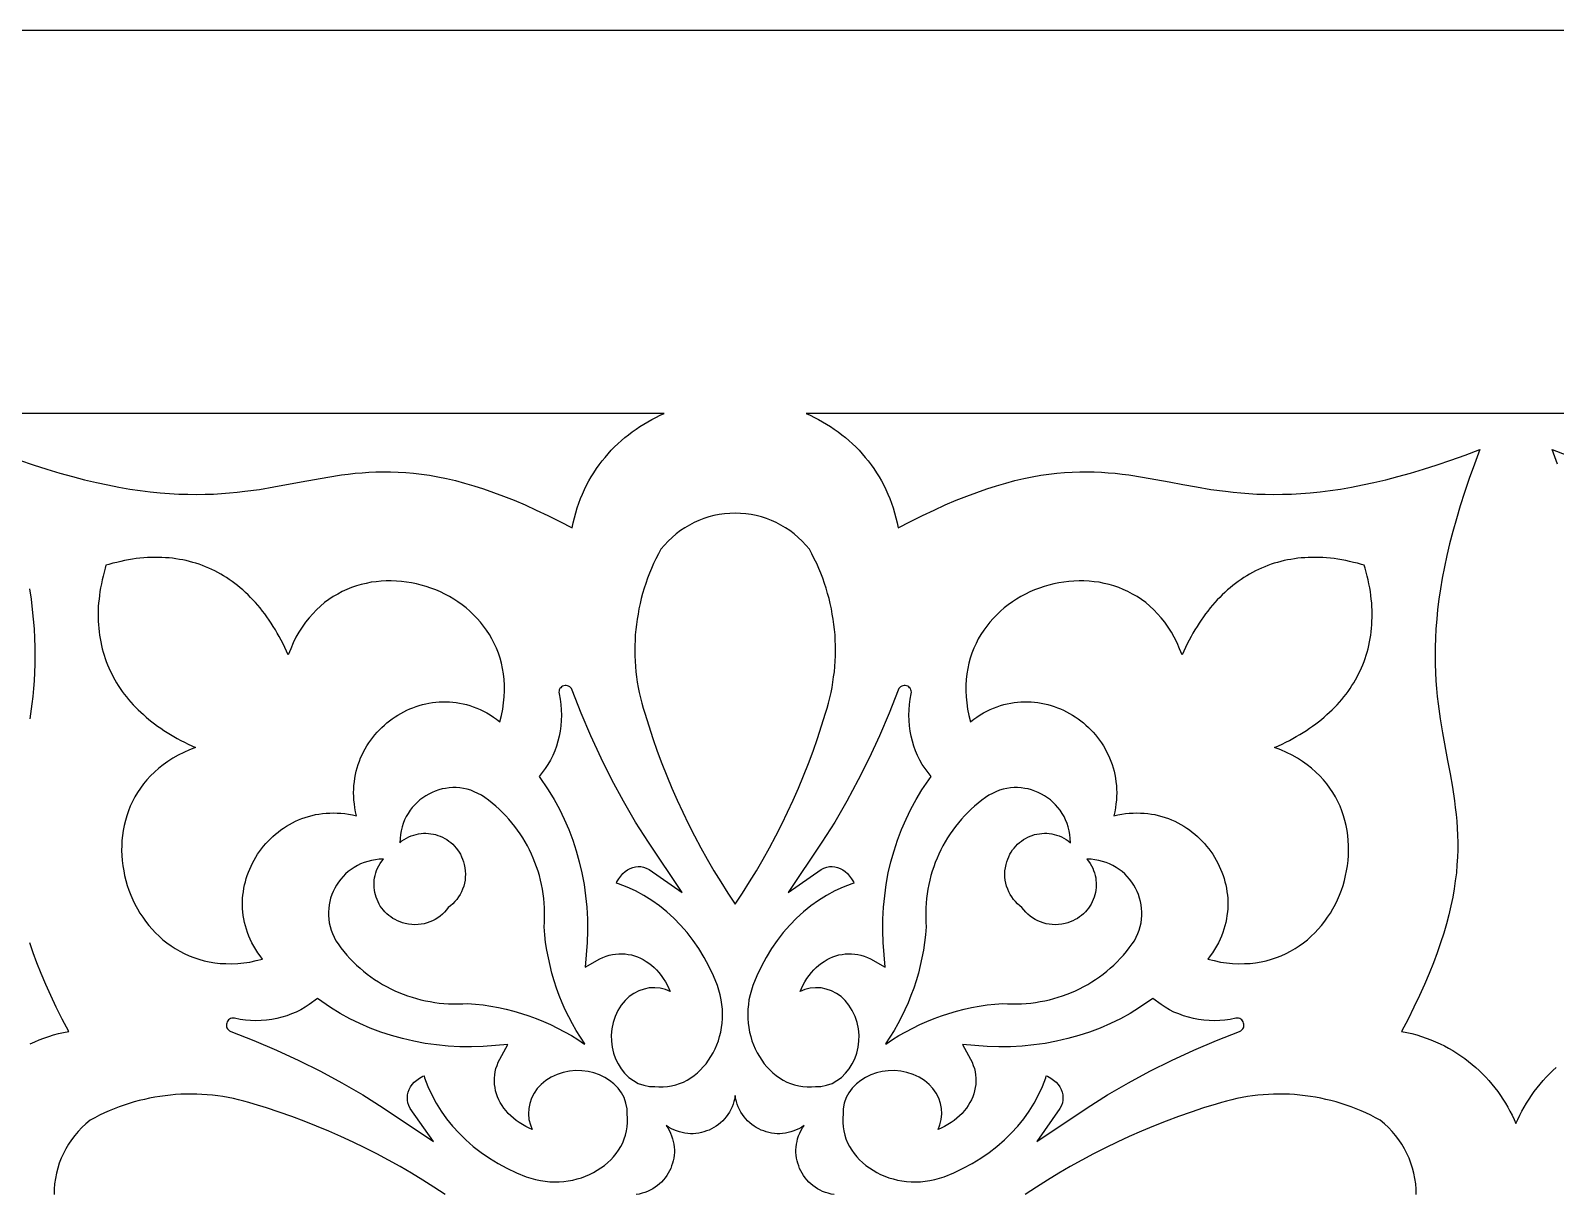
# Model space of a CAD drawing. Extents: x -352 to 352, y -78 to 78.
# Drawn here: x -297.4 to -195.9, y 0 to 77.5 of the extents above; entities that cross this region are included whole.
import ezdxf

# ---------------------------------------------------------------- set-up
doc = ezdxf.new("R2010")
doc.units = 0
doc.layers.get('0').update_dxf_attribs({"linetype": 'CONTINUOUS'})

msp = doc.modelspace()

# ---------------------------------------------------------------- linework, layer by layer
for points in [[(-352.5, -77.5), (352.5, -77.5), (352.5, 77.5), (-352.5, 77.5)], [(-250.5, 45.36), (-250.86, 45.35), (-251.21, 45.32), (-251.56, 45.27), (-251.91, 45.2), (-252.25, 45.11), (-252.59, 45.01), (-252.92, 44.88), (-253.24, 44.74), (-253.55, 44.57), (-253.85, 44.39), (-254.15, 44.2), (-254.43, 43.98), (-254.7, 43.75), (-254.96, 43.5), (-255.21, 43.24), (-255.44, 42.96), (-255.61, 42.65), (-255.78, 42.33), (-255.93, 42.01), (-256.07, 41.68), (-256.21, 41.36), (-256.33, 41.03), (-256.45, 40.69), (-256.56, 40.36), (-256.66, 40.02), (-256.75, 39.68), (-256.83, 39.34), (-256.91, 39), (-256.97, 38.65), (-257.03, 38.31), (-257.08, 37.96), (-257.12, 37.61), (-257.15, 37.26), (-257.17, 36.91), (-257.18, 36.56), (-257.18, 36.21), (-257.18, 35.86), (-257.16, 35.51), (-257.14, 35.16), (-257.11, 34.81), (-257.07, 34.46), (-257.02, 34.11), (-256.96, 33.76), (-256.89, 33.42), (-256.81, 33.07), (-256.72, 32.72), (-256.63, 32.38), (-256.52, 32.04), (-256.26, 31.2), (-255.98, 30.36), (-255.69, 29.52), (-255.38, 28.7), (-255.06, 27.88), (-254.72, 27.06), (-254.36, 26.25), (-253.99, 25.45), (-253.61, 24.66), (-253.21, 23.87), (-252.79, 23.09), (-252.36, 22.32), (-251.92, 21.56), (-251.46, 20.81), (-250.99, 20.06), (-250.5, 19.32), (-250.01, 20.06), (-249.54, 20.81), (-249.08, 21.56), (-248.64, 22.32), (-248.21, 23.09), (-247.79, 23.87), (-247.4, 24.66), (-247.01, 25.45), (-246.64, 26.25), (-246.29, 27.06), (-245.95, 27.88), (-245.62, 28.7), (-245.31, 29.52), (-245.02, 30.36), (-244.74, 31.2), (-244.48, 32.04), (-244.37, 32.38), (-244.28, 32.72), (-244.19, 33.07), (-244.11, 33.42), (-244.05, 33.76), (-243.99, 34.11), (-243.94, 34.46), (-243.89, 34.81), (-243.86, 35.16), (-243.84, 35.51), (-243.82, 35.86), (-243.82, 36.21), (-243.82, 36.56), (-243.83, 36.91), (-243.85, 37.26), (-243.88, 37.61), (-243.92, 37.96), (-243.97, 38.31), (-244.03, 38.65), (-244.09, 39), (-244.17, 39.34), (-244.25, 39.68), (-244.34, 40.02), (-244.44, 40.36), (-244.55, 40.69), (-244.67, 41.03), (-244.79, 41.36), (-244.93, 41.68), (-245.07, 42.01), (-245.23, 42.33), (-245.39, 42.65), (-245.56, 42.96), (-245.79, 43.24), (-246.04, 43.5), (-246.3, 43.75), (-246.57, 43.98), (-246.85, 44.2), (-247.15, 44.39), (-247.45, 44.57), (-247.76, 44.74), (-248.09, 44.88), (-248.42, 45.01), (-248.75, 45.11), (-249.09, 45.2), (-249.44, 45.27), (-249.79, 45.32), (-250.14, 45.35)], [(-289.4, 42.42), (-289.64, 42.41), (-289.89, 42.39), (-290.14, 42.37), (-290.39, 42.34), (-290.64, 42.3), (-290.9, 42.26), (-291.16, 42.21), (-291.42, 42.15), (-291.68, 42.09), (-291.94, 42.03), (-292.21, 41.95), (-292.4, 41.9), (-292.45, 41.71), (-292.53, 41.44), (-292.59, 41.18), (-292.65, 40.92), (-292.71, 40.66), (-292.76, 40.4), (-292.8, 40.14), (-292.84, 39.89), (-292.86, 39.64), (-292.89, 39.39), (-292.91, 39.14), (-292.92, 38.9), (-292.92, 38.65), (-292.92, 38.41), (-292.92, 38.17), (-292.9, 37.94), (-292.88, 37.7), (-292.86, 37.47), (-292.83, 37.24), (-292.79, 37.01), (-292.75, 36.79), (-292.71, 36.56), (-292.65, 36.34), (-292.59, 36.12), (-292.53, 35.91), (-292.46, 35.69), (-292.38, 35.48), (-292.3, 35.27), (-292.21, 35.07), (-292.12, 34.86), (-292.02, 34.66), (-291.92, 34.46), (-291.81, 34.26), (-291.7, 34.07), (-291.58, 33.88), (-291.45, 33.69), (-291.32, 33.5), (-291.18, 33.32), (-291.04, 33.14), (-290.9, 32.96), (-290.75, 32.78), (-290.59, 32.61), (-290.43, 32.44), (-290.26, 32.27), (-290.09, 32.11), (-289.91, 31.95), (-289.73, 31.79), (-289.54, 31.63), (-289.35, 31.48), (-289.16, 31.33), (-288.96, 31.18), (-288.75, 31.04), (-288.54, 30.9), (-288.32, 30.76), (-288.1, 30.62), (-287.88, 30.49), (-287.65, 30.36), (-287.41, 30.23), (-287.17, 30.11), (-286.93, 29.99), (-286.68, 29.87), (-286.43, 29.76), (-286.83, 29.6), (-287.22, 29.43), (-287.6, 29.25), (-287.95, 29.05), (-288.28, 28.84), (-288.6, 28.61), (-288.89, 28.38), (-289.17, 28.13), (-289.43, 27.88), (-289.68, 27.61), (-289.91, 27.34), (-290.11, 27.06), (-290.31, 26.77), (-290.48, 26.47), (-290.64, 26.17), (-290.78, 25.86), (-290.91, 25.54), (-291.02, 25.22), (-291.11, 24.9), (-291.19, 24.57), (-291.26, 24.24), (-291.3, 23.91), (-291.34, 23.57), (-291.35, 23.24), (-291.36, 22.9), (-291.34, 22.56), (-291.32, 22.23), (-291.28, 21.89), (-291.22, 21.56), (-291.16, 21.23), (-291.07, 20.9), (-290.98, 20.58), (-290.87, 20.26), (-290.75, 19.94), (-290.62, 19.63), (-290.47, 19.33), (-290.31, 19.03), (-290.14, 18.74), (-289.95, 18.46), (-289.76, 18.19), (-289.55, 17.92), (-289.33, 17.66), (-289.1, 17.42), (-288.86, 17.19), (-288.61, 16.96), (-288.34, 16.75), (-288.07, 16.55), (-287.79, 16.37), (-287.49, 16.2), (-287.19, 16.04), (-286.87, 15.9), (-286.55, 15.77), (-286.22, 15.66), (-285.87, 15.56), (-285.52, 15.49), (-285.16, 15.43), (-284.79, 15.39), (-284.41, 15.37), (-284.03, 15.36), (-283.63, 15.38), (-283.23, 15.42), (-282.82, 15.48), (-282.4, 15.57), (-281.98, 15.67), (-282.14, 15.89), (-282.29, 16.1), (-282.43, 16.32), (-282.56, 16.54), (-282.68, 16.76), (-282.79, 16.99), (-282.89, 17.21), (-282.97, 17.44), (-283.05, 17.66), (-283.12, 17.89), (-283.17, 18.12), (-283.22, 18.35), (-283.26, 18.58), (-283.28, 18.81), (-283.3, 19.03), (-283.31, 19.26), (-283.31, 19.49), (-283.3, 19.72), (-283.28, 19.94), (-283.25, 20.16), (-283.22, 20.39), (-283.17, 20.61), (-283.12, 20.82), (-283.06, 21.04), (-282.99, 21.25), (-282.91, 21.46), (-282.83, 21.67), (-282.74, 21.87), (-282.64, 22.07), (-282.53, 22.27), (-282.42, 22.46), (-282.3, 22.65), (-282.17, 22.84), (-282.04, 23.02), (-281.9, 23.19), (-281.75, 23.36), (-281.6, 23.53), (-281.44, 23.69), (-281.28, 23.84), (-281.11, 23.99), (-280.93, 24.13), (-280.75, 24.27), (-280.57, 24.4), (-280.38, 24.52), (-280.18, 24.64), (-279.98, 24.74), (-279.78, 24.85), (-279.57, 24.94), (-279.35, 25.03), (-279.13, 25.1), (-278.91, 25.17), (-278.68, 25.23), (-278.45, 25.29), (-278.22, 25.33), (-277.98, 25.36), (-277.74, 25.39), (-277.5, 25.4), (-277.25, 25.41), (-277.01, 25.4), (-276.75, 25.39), (-276.5, 25.36), (-276.24, 25.33), (-275.98, 25.28), (-275.72, 25.22), (-275.78, 25.48), (-275.83, 25.74), (-275.86, 26), (-275.89, 26.25), (-275.9, 26.51), (-275.91, 26.75), (-275.9, 27), (-275.89, 27.24), (-275.86, 27.48), (-275.83, 27.72), (-275.79, 27.96), (-275.73, 28.18), (-275.67, 28.41), (-275.6, 28.63), (-275.52, 28.85), (-275.44, 29.07), (-275.35, 29.28), (-275.24, 29.48), (-275.14, 29.68), (-275.02, 29.88), (-274.9, 30.07), (-274.77, 30.25), (-274.63, 30.43), (-274.49, 30.61), (-274.34, 30.78), (-274.19, 30.94), (-274.03, 31.1), (-273.86, 31.25), (-273.69, 31.4), (-273.52, 31.54), (-273.34, 31.67), (-273.15, 31.8), (-272.96, 31.92), (-272.77, 32.03), (-272.57, 32.14), (-272.37, 32.24), (-272.17, 32.33), (-271.96, 32.41), (-271.75, 32.49), (-271.54, 32.56), (-271.32, 32.62), (-271.11, 32.67), (-270.89, 32.72), (-270.66, 32.75), (-270.44, 32.78), (-270.22, 32.8), (-269.99, 32.81), (-269.76, 32.81), (-269.53, 32.8), (-269.31, 32.78), (-269.08, 32.76), (-268.85, 32.72), (-268.62, 32.67), (-268.39, 32.62), (-268.16, 32.55), (-267.94, 32.47), (-267.71, 32.39), (-267.49, 32.29), (-267.26, 32.18), (-267.04, 32.06), (-266.82, 31.93), (-266.6, 31.79), (-266.39, 31.64), (-266.17, 31.48), (-266.07, 31.9), (-265.98, 32.32), (-265.92, 32.73), (-265.88, 33.13), (-265.86, 33.53), (-265.87, 33.91), (-265.89, 34.29), (-265.93, 34.66), (-265.99, 35.02), (-266.06, 35.37), (-266.16, 35.72), (-266.27, 36.05), (-266.4, 36.37), (-266.54, 36.69), (-266.7, 36.99), (-266.87, 37.29), (-267.05, 37.57), (-267.25, 37.84), (-267.46, 38.11), (-267.69, 38.36), (-267.92, 38.6), (-268.16, 38.83), (-268.42, 39.05), (-268.69, 39.26), (-268.96, 39.45), (-269.24, 39.64), (-269.53, 39.81), (-269.83, 39.97), (-270.13, 40.12), (-270.44, 40.25), (-270.76, 40.37), (-271.08, 40.48), (-271.4, 40.57), (-271.73, 40.66), (-272.06, 40.72), (-272.39, 40.78), (-272.73, 40.82), (-273.06, 40.84), (-273.4, 40.86), (-273.74, 40.85), (-274.07, 40.84), (-274.41, 40.8), (-274.74, 40.76), (-275.07, 40.69), (-275.4, 40.61), (-275.72, 40.52), (-276.04, 40.41), (-276.36, 40.28), (-276.67, 40.14), (-276.97, 39.98), (-277.27, 39.81), (-277.56, 39.61), (-277.84, 39.41), (-278.11, 39.18), (-278.38, 38.93), (-278.63, 38.67), (-278.88, 38.39), (-279.11, 38.1), (-279.34, 37.78), (-279.55, 37.45), (-279.75, 37.1), (-279.93, 36.73), (-280.1, 36.34), (-280.26, 35.93), (-280.37, 36.18), (-280.49, 36.43), (-280.61, 36.67), (-280.73, 36.91), (-280.86, 37.15), (-280.99, 37.38), (-281.12, 37.6), (-281.26, 37.82), (-281.4, 38.04), (-281.54, 38.25), (-281.68, 38.46), (-281.83, 38.66), (-281.98, 38.85), (-282.13, 39.05), (-282.29, 39.23), (-282.45, 39.41), (-282.61, 39.59), (-282.77, 39.76), (-282.94, 39.93), (-283.11, 40.09), (-283.28, 40.25), (-283.46, 40.4), (-283.64, 40.54), (-283.82, 40.69), (-284, 40.82), (-284.19, 40.95), (-284.38, 41.08), (-284.57, 41.2), (-284.76, 41.31), (-284.96, 41.42), (-285.16, 41.52), (-285.36, 41.62), (-285.56, 41.71), (-285.77, 41.8), (-285.98, 41.88), (-286.19, 41.96), (-286.41, 42.03), (-286.62, 42.09), (-286.84, 42.15), (-287.06, 42.21), (-287.29, 42.25), (-287.51, 42.29), (-287.74, 42.33), (-287.97, 42.36), (-288.2, 42.39), (-288.44, 42.4), (-288.67, 42.42), (-288.91, 42.42), (-289.15, 42.42)], [(-212.09, 42.42), (-212.33, 42.42), (-212.56, 42.4), (-212.8, 42.39), (-213.03, 42.36), (-213.26, 42.33), (-213.49, 42.29), (-213.72, 42.25), (-213.94, 42.21), (-214.16, 42.15), (-214.38, 42.09), (-214.6, 42.03), (-214.81, 41.96), (-215.02, 41.88), (-215.23, 41.8), (-215.44, 41.71), (-215.64, 41.62), (-215.84, 41.52), (-216.04, 41.42), (-216.24, 41.31), (-216.43, 41.2), (-216.62, 41.08), (-216.81, 40.95), (-217, 40.82), (-217.18, 40.69), (-217.36, 40.54), (-217.54, 40.4), (-217.72, 40.25), (-217.89, 40.09), (-218.06, 39.93), (-218.23, 39.76), (-218.39, 39.59), (-218.55, 39.41), (-218.71, 39.23), (-218.87, 39.05), (-219.02, 38.85), (-219.17, 38.66), (-219.32, 38.46), (-219.46, 38.25), (-219.61, 38.04), (-219.74, 37.82), (-219.88, 37.6), (-220.01, 37.38), (-220.14, 37.15), (-220.27, 36.91), (-220.39, 36.67), (-220.51, 36.43), (-220.63, 36.18), (-220.74, 35.93), (-220.9, 36.34), (-221.07, 36.73), (-221.26, 37.1), (-221.45, 37.45), (-221.67, 37.78), (-221.89, 38.1), (-222.12, 38.39), (-222.37, 38.67), (-222.62, 38.93), (-222.89, 39.18), (-223.16, 39.41), (-223.44, 39.61), (-223.73, 39.81), (-224.03, 39.98), (-224.34, 40.14), (-224.65, 40.28), (-224.96, 40.41), (-225.28, 40.52), (-225.6, 40.61), (-225.93, 40.69), (-226.26, 40.76), (-226.6, 40.8), (-226.93, 40.84), (-227.27, 40.85), (-227.6, 40.86), (-227.94, 40.84), (-228.27, 40.82), (-228.61, 40.78), (-228.94, 40.72), (-229.27, 40.66), (-229.6, 40.57), (-229.92, 40.48), (-230.24, 40.37), (-230.56, 40.25), (-230.87, 40.12), (-231.17, 39.97), (-231.47, 39.81), (-231.76, 39.64), (-232.04, 39.45), (-232.32, 39.26), (-232.58, 39.05), (-232.84, 38.83), (-233.08, 38.6), (-233.32, 38.36), (-233.54, 38.11), (-233.75, 37.84), (-233.95, 37.57), (-234.13, 37.29), (-234.31, 36.99), (-234.46, 36.69), (-234.61, 36.37), (-234.73, 36.05), (-234.84, 35.72), (-234.94, 35.37), (-235.01, 35.02), (-235.07, 34.66), (-235.11, 34.29), (-235.13, 33.91), (-235.14, 33.53), (-235.12, 33.13), (-235.08, 32.73), (-235.02, 32.32), (-234.93, 31.9), (-234.83, 31.48), (-234.61, 31.64), (-234.4, 31.79), (-234.18, 31.93), (-233.96, 32.06), (-233.74, 32.18), (-233.52, 32.29), (-233.29, 32.39), (-233.06, 32.47), (-232.84, 32.55), (-232.61, 32.62), (-232.38, 32.67), (-232.15, 32.72), (-231.92, 32.76), (-231.7, 32.78), (-231.47, 32.8), (-231.24, 32.81), (-231.01, 32.81), (-230.79, 32.8), (-230.56, 32.78), (-230.34, 32.75), (-230.12, 32.72), (-229.9, 32.67), (-229.68, 32.62), (-229.46, 32.56), (-229.25, 32.49), (-229.04, 32.41), (-228.83, 32.33), (-228.63, 32.24), (-228.43, 32.14), (-228.23, 32.03), (-228.04, 31.92), (-227.85, 31.8), (-227.66, 31.67), (-227.48, 31.54), (-227.31, 31.4), (-227.14, 31.25), (-226.97, 31.1), (-226.81, 30.94), (-226.66, 30.78), (-226.51, 30.61), (-226.37, 30.43), (-226.23, 30.25), (-226.1, 30.07), (-225.98, 29.88), (-225.87, 29.68), (-225.76, 29.48), (-225.66, 29.28), (-225.56, 29.07), (-225.48, 28.85), (-225.4, 28.63), (-225.33, 28.41), (-225.27, 28.18), (-225.22, 27.96), (-225.17, 27.72), (-225.14, 27.48), (-225.11, 27.24), (-225.1, 27), (-225.09, 26.75), (-225.1, 26.51), (-225.11, 26.25), (-225.14, 26), (-225.17, 25.74), (-225.22, 25.48), (-225.28, 25.22), (-225.02, 25.28), (-224.76, 25.33), (-224.5, 25.36), (-224.25, 25.39), (-224, 25.4), (-223.75, 25.41), (-223.5, 25.4), (-223.26, 25.39), (-223.02, 25.36), (-222.78, 25.33), (-222.55, 25.29), (-222.32, 25.23), (-222.09, 25.17), (-221.87, 25.1), (-221.65, 25.03), (-221.44, 24.94), (-221.23, 24.85), (-221.02, 24.74), (-220.82, 24.64), (-220.62, 24.52), (-220.43, 24.4), (-220.25, 24.27), (-220.07, 24.13), (-219.89, 23.99), (-219.72, 23.84), (-219.56, 23.69), (-219.4, 23.53), (-219.25, 23.36), (-219.1, 23.19), (-218.96, 23.02), (-218.83, 22.84), (-218.7, 22.65), (-218.58, 22.46), (-218.47, 22.27), (-218.36, 22.07), (-218.26, 21.87), (-218.17, 21.67), (-218.09, 21.46), (-218.01, 21.25), (-217.94, 21.04), (-217.88, 20.82), (-217.83, 20.61), (-217.79, 20.39), (-217.75, 20.16), (-217.72, 19.94), (-217.7, 19.72), (-217.69, 19.49), (-217.69, 19.26), (-217.7, 19.03), (-217.72, 18.81), (-217.75, 18.58), (-217.78, 18.35), (-217.83, 18.12), (-217.89, 17.89), (-217.95, 17.66), (-218.03, 17.44), (-218.11, 17.21), (-218.21, 16.99), (-218.32, 16.76), (-218.44, 16.54), (-218.57, 16.32), (-218.71, 16.1), (-218.86, 15.89), (-219.02, 15.67), (-218.6, 15.57), (-218.18, 15.48), (-217.77, 15.42), (-217.37, 15.38), (-216.97, 15.36), (-216.59, 15.37), (-216.21, 15.39), (-215.84, 15.43), (-215.48, 15.49), (-215.13, 15.56), (-214.79, 15.66), (-214.45, 15.77), (-214.13, 15.9), (-213.81, 16.04), (-213.51, 16.2), (-213.21, 16.37), (-212.93, 16.55), (-212.66, 16.75), (-212.39, 16.96), (-212.14, 17.19), (-211.9, 17.42), (-211.67, 17.66), (-211.45, 17.92), (-211.24, 18.19), (-211.05, 18.46), (-210.86, 18.74), (-210.69, 19.03), (-210.53, 19.33), (-210.39, 19.63), (-210.25, 19.94), (-210.13, 20.26), (-210.02, 20.58), (-209.93, 20.9), (-209.85, 21.23), (-209.78, 21.56), (-209.72, 21.89), (-209.68, 22.23), (-209.66, 22.56), (-209.65, 22.9), (-209.65, 23.24), (-209.67, 23.57), (-209.7, 23.91), (-209.75, 24.24), (-209.81, 24.57), (-209.89, 24.9), (-209.98, 25.22), (-210.09, 25.54), (-210.22, 25.86), (-210.36, 26.17), (-210.52, 26.47), (-210.69, 26.77), (-210.89, 27.06), (-211.1, 27.34), (-211.32, 27.61), (-211.57, 27.88), (-211.83, 28.13), (-212.11, 28.38), (-212.4, 28.61), (-212.72, 28.84), (-213.05, 29.05), (-213.41, 29.25), (-213.78, 29.43), (-214.17, 29.6), (-214.58, 29.76), (-214.32, 29.87), (-214.07, 29.99), (-213.83, 30.11), (-213.59, 30.23), (-213.36, 30.36), (-213.13, 30.49), (-212.9, 30.62), (-212.68, 30.76), (-212.46, 30.9), (-212.25, 31.04), (-212.05, 31.18), (-211.84, 31.33), (-211.65, 31.48), (-211.46, 31.63), (-211.27, 31.79), (-211.09, 31.95), (-210.91, 32.11), (-210.74, 32.27), (-210.57, 32.44), (-210.41, 32.61), (-210.25, 32.78), (-210.1, 32.96), (-209.96, 33.14), (-209.82, 33.32), (-209.68, 33.5), (-209.55, 33.69), (-209.43, 33.88), (-209.31, 34.07), (-209.19, 34.26), (-209.08, 34.46), (-208.98, 34.66), (-208.88, 34.86), (-208.79, 35.07), (-208.7, 35.27), (-208.62, 35.48), (-208.54, 35.69), (-208.47, 35.91), (-208.41, 36.12), (-208.35, 36.34), (-208.3, 36.56), (-208.25, 36.79), (-208.21, 37.01), (-208.17, 37.24), (-208.14, 37.47), (-208.12, 37.7), (-208.1, 37.94), (-208.09, 38.17), (-208.08, 38.41), (-208.08, 38.65), (-208.08, 38.9), (-208.1, 39.14), (-208.11, 39.39), (-208.14, 39.64), (-208.17, 39.89), (-208.2, 40.14), (-208.24, 40.4), (-208.29, 40.66), (-208.35, 40.92), (-208.41, 41.18), (-208.48, 41.44), (-208.55, 41.71), (-208.61, 41.9), (-208.79, 41.95), (-209.06, 42.03), (-209.32, 42.09), (-209.58, 42.15), (-209.84, 42.21), (-210.1, 42.26), (-210.36, 42.3), (-210.61, 42.34), (-210.86, 42.37), (-211.11, 42.39), (-211.36, 42.41), (-211.6, 42.42), (-211.85, 42.42)], [(-261.36, 33.59), (-261.4, 33.68), (-261.46, 33.75), (-261.52, 33.81), (-261.6, 33.85), (-261.67, 33.87), (-261.75, 33.88), (-261.83, 33.88), (-261.91, 33.86), (-261.99, 33.84), (-262.06, 33.8), (-262.12, 33.74), (-262.17, 33.68), (-262.21, 33.61), (-262.23, 33.53), (-262.24, 33.44), (-262.23, 33.34), (-262.16, 32.97), (-262.11, 32.62), (-262.08, 32.27), (-262.07, 31.91), (-262.08, 31.56), (-262.11, 31.21), (-262.16, 30.86), (-262.22, 30.52), (-262.3, 30.19), (-262.4, 29.86), (-262.52, 29.54), (-262.65, 29.23), (-262.8, 28.92), (-262.97, 28.63), (-263.15, 28.36), (-263.55, 27.82), (-262.95, 26.94), (-262.56, 26.31), (-262.2, 25.66), (-261.88, 24.99), (-261.58, 24.3), (-261.31, 23.6), (-261.08, 22.88), (-260.88, 22.15), (-260.7, 21.41), (-260.56, 20.65), (-260.46, 19.89), (-260.38, 19.12), (-260.34, 18.34), (-260.34, 17.56), (-260.36, 16.78), (-260.49, 15.13), (-259.52, 15.68), (-259.31, 15.78), (-259.1, 15.86), (-258.88, 15.93), (-258.67, 15.98), (-258.46, 16.01), (-258.25, 16.03), (-258.04, 16.03), (-257.83, 16.02), (-257.62, 15.99), (-257.41, 15.95), (-257.21, 15.89), (-257.01, 15.82), (-256.81, 15.73), (-256.62, 15.64), (-256.43, 15.52), (-256.25, 15.4), (-256.07, 15.26), (-255.9, 15.11), (-255.73, 14.95), (-255.58, 14.77), (-255.43, 14.58), (-255.29, 14.38), (-255.15, 14.17), (-255.03, 13.95), (-254.92, 13.72), (-254.83, 13.51), (-255.14, 13.64), (-255.5, 13.73), (-255.86, 13.77), (-256.22, 13.75), (-256.57, 13.68), (-256.91, 13.56), (-257.24, 13.39), (-257.55, 13.18), (-257.83, 12.91), (-258.09, 12.6), (-258.31, 12.25), (-258.49, 11.86), (-258.62, 11.45), (-258.71, 11.03), (-258.75, 10.61), (-258.74, 10.2), (-258.69, 9.8), (-258.6, 9.41), (-258.47, 9.04), (-258.3, 8.69), (-258.09, 8.36), (-257.86, 8.07), (-257.58, 7.8), (-257.28, 7.58), (-256.95, 7.4), (-256.59, 7.27), (-256.2, 7.2), (-255.86, 7.19), (-255.59, 7.17), (-255.3, 7.16), (-255.01, 7.19), (-254.73, 7.23), (-254.46, 7.3), (-254.2, 7.39), (-253.94, 7.49), (-253.69, 7.62), (-253.46, 7.76), (-253.23, 7.92), (-253.01, 8.1), (-252.81, 8.29), (-252.62, 8.49), (-252.44, 8.71), (-252.27, 8.94), (-252.11, 9.18), (-251.97, 9.43), (-251.84, 9.69), (-251.72, 9.96), (-251.62, 10.24), (-251.54, 10.52), (-251.46, 10.81), (-251.41, 11.11), (-251.37, 11.41), (-251.35, 11.72), (-251.34, 12.03), (-251.35, 12.34), (-251.38, 12.66), (-251.43, 12.97), (-251.49, 13.29), (-251.58, 13.61), (-251.68, 13.92), (-251.95, 14.57), (-252.25, 15.2), (-252.57, 15.79), (-252.92, 16.37), (-253.3, 16.92), (-253.7, 17.44), (-254.13, 17.93), (-254.58, 18.39), (-255.05, 18.82), (-255.54, 19.22), (-256.05, 19.58), (-256.58, 19.91), (-257.13, 20.21), (-257.69, 20.46), (-258.27, 20.68), (-258.4, 20.72), (-258.37, 20.81), (-258.25, 21.02), (-258.12, 21.2), (-257.98, 21.37), (-257.83, 21.51), (-257.66, 21.62), (-257.49, 21.71), (-257.32, 21.78), (-257.14, 21.82), (-256.96, 21.83), (-256.78, 21.83), (-256.6, 21.79), (-256.42, 21.73), (-256.23, 21.64), (-254.03, 20.1), (-256.28, 23.45), (-257.13, 24.8), (-257.94, 26.19), (-258.71, 27.61), (-259.43, 29.06), (-260.12, 30.54), (-260.76, 32.05)], [(-238.77, 33.34), (-238.76, 33.44), (-238.77, 33.53), (-238.79, 33.61), (-238.83, 33.68), (-238.88, 33.74), (-238.94, 33.8), (-239.01, 33.84), (-239.09, 33.86), (-239.17, 33.88), (-239.25, 33.88), (-239.33, 33.87), (-239.41, 33.85), (-239.48, 33.81), (-239.54, 33.75), (-239.6, 33.68), (-239.64, 33.59), (-240.24, 32.05), (-240.88, 30.54), (-241.57, 29.06), (-242.3, 27.61), (-243.06, 26.19), (-243.87, 24.8), (-244.72, 23.45), (-246.97, 20.1), (-244.77, 21.64), (-244.59, 21.73), (-244.4, 21.79), (-244.22, 21.83), (-244.04, 21.83), (-243.86, 21.82), (-243.68, 21.78), (-243.51, 21.71), (-243.34, 21.62), (-243.17, 21.51), (-243.02, 21.37), (-242.88, 21.2), (-242.75, 21.02), (-242.63, 20.81), (-242.6, 20.72), (-242.73, 20.68), (-243.31, 20.46), (-243.87, 20.21), (-244.42, 19.91), (-244.95, 19.58), (-245.46, 19.22), (-245.95, 18.82), (-246.42, 18.39), (-246.87, 17.93), (-247.3, 17.44), (-247.7, 16.92), (-248.08, 16.37), (-248.43, 15.79), (-248.75, 15.2), (-249.05, 14.57), (-249.32, 13.92), (-249.42, 13.61), (-249.51, 13.29), (-249.58, 12.97), (-249.62, 12.66), (-249.65, 12.34), (-249.66, 12.03), (-249.66, 11.72), (-249.63, 11.41), (-249.59, 11.11), (-249.54, 10.81), (-249.46, 10.52), (-249.38, 10.24), (-249.28, 9.96), (-249.16, 9.69), (-249.03, 9.43), (-248.89, 9.18), (-248.73, 8.94), (-248.57, 8.71), (-248.39, 8.49), (-248.19, 8.29), (-247.99, 8.1), (-247.77, 7.92), (-247.55, 7.76), (-247.31, 7.62), (-247.06, 7.49), (-246.81, 7.39), (-246.54, 7.3), (-246.27, 7.23), (-245.99, 7.19), (-245.7, 7.16), (-245.41, 7.17), (-245.15, 7.19), (-244.8, 7.2), (-244.41, 7.27), (-244.05, 7.4), (-243.72, 7.58), (-243.42, 7.8), (-243.15, 8.07), (-242.91, 8.36), (-242.7, 8.69), (-242.53, 9.04), (-242.4, 9.41), (-242.31, 9.8), (-242.26, 10.2), (-242.25, 10.61), (-242.29, 11.03), (-242.38, 11.45), (-242.51, 11.86), (-242.7, 12.25), (-242.92, 12.6), (-243.17, 12.91), (-243.45, 13.18), (-243.76, 13.39), (-244.09, 13.56), (-244.43, 13.68), (-244.78, 13.75), (-245.14, 13.77), (-245.5, 13.73), (-245.86, 13.64), (-246.17, 13.51), (-246.08, 13.72), (-245.97, 13.95), (-245.85, 14.17), (-245.72, 14.38), (-245.57, 14.58), (-245.42, 14.77), (-245.27, 14.95), (-245.1, 15.11), (-244.93, 15.26), (-244.75, 15.4), (-244.57, 15.52), (-244.38, 15.64), (-244.19, 15.73), (-243.99, 15.82), (-243.79, 15.89), (-243.59, 15.95), (-243.38, 15.99), (-243.17, 16.02), (-242.96, 16.03), (-242.75, 16.03), (-242.54, 16.01), (-242.33, 15.98), (-242.12, 15.93), (-241.91, 15.86), (-241.69, 15.78), (-241.48, 15.68), (-240.51, 15.13), (-240.64, 16.78), (-240.67, 17.56), (-240.66, 18.34), (-240.62, 19.12), (-240.54, 19.89), (-240.44, 20.65), (-240.3, 21.41), (-240.13, 22.15), (-239.92, 22.88), (-239.69, 23.6), (-239.42, 24.3), (-239.12, 24.99), (-238.8, 25.66), (-238.44, 26.31), (-238.06, 26.94), (-237.45, 27.82), (-237.85, 28.36), (-238.04, 28.63), (-238.2, 28.92), (-238.35, 29.23), (-238.48, 29.54), (-238.6, 29.86), (-238.7, 30.19), (-238.78, 30.52), (-238.85, 30.86), (-238.89, 31.21), (-238.92, 31.56), (-238.93, 31.91), (-238.92, 32.27), (-238.89, 32.62), (-238.84, 32.97)], [(-267.18, 26.44), (-267.4, 26.59), (-267.64, 26.71), (-267.87, 26.82), (-268.11, 26.91), (-268.35, 26.98), (-268.59, 27.03), (-268.83, 27.07), (-269.07, 27.09), (-269.31, 27.09), (-269.55, 27.07), (-269.78, 27.04), (-270.01, 27), (-270.24, 26.94), (-270.47, 26.86), (-270.68, 26.77), (-270.9, 26.66), (-271.1, 26.55), (-271.3, 26.41), (-271.49, 26.27), (-271.67, 26.11), (-271.84, 25.95), (-272, 25.77), (-272.14, 25.58), (-272.28, 25.37), (-272.4, 25.16), (-272.51, 24.94), (-272.6, 24.71), (-272.68, 24.47), (-272.74, 24.22), (-272.79, 23.96), (-272.82, 23.7), (-272.83, 23.42), (-272.69, 23.54), (-272.54, 23.64), (-272.38, 23.73), (-272.23, 23.81), (-272.07, 23.88), (-271.91, 23.93), (-271.75, 23.98), (-271.58, 24.01), (-271.42, 24.03), (-271.26, 24.05), (-271.09, 24.05), (-270.93, 24.04), (-270.77, 24.02), (-270.6, 23.99), (-270.45, 23.96), (-270.29, 23.91), (-270.14, 23.85), (-269.99, 23.79), (-269.84, 23.71), (-269.7, 23.63), (-269.57, 23.53), (-269.43, 23.43), (-269.31, 23.32), (-269.19, 23.2), (-269.08, 23.07), (-268.98, 22.94), (-268.88, 22.8), (-268.8, 22.65), (-268.72, 22.49), (-268.65, 22.32), (-268.59, 22.15), (-268.54, 21.97), (-268.5, 21.76), (-268.47, 21.54), (-268.46, 21.33), (-268.47, 21.12), (-268.49, 20.92), (-268.53, 20.72), (-268.58, 20.52), (-268.65, 20.33), (-268.73, 20.15), (-268.82, 19.97), (-268.93, 19.81), (-269.04, 19.65), (-269.17, 19.5), (-269.3, 19.36), (-269.45, 19.23), (-269.61, 19.11), (-269.73, 18.95), (-269.86, 18.8), (-270, 18.67), (-270.15, 18.54), (-270.31, 18.43), (-270.47, 18.32), (-270.65, 18.23), (-270.83, 18.15), (-271.02, 18.08), (-271.22, 18.03), (-271.42, 17.99), (-271.62, 17.97), (-271.83, 17.96), (-272.04, 17.97), (-272.26, 18), (-272.47, 18.04), (-272.65, 18.09), (-272.82, 18.15), (-272.99, 18.22), (-273.15, 18.3), (-273.3, 18.38), (-273.44, 18.48), (-273.57, 18.58), (-273.7, 18.69), (-273.82, 18.81), (-273.93, 18.94), (-274.03, 19.07), (-274.13, 19.2), (-274.21, 19.34), (-274.28, 19.49), (-274.35, 19.64), (-274.41, 19.79), (-274.46, 19.95), (-274.49, 20.1), (-274.52, 20.27), (-274.54, 20.43), (-274.55, 20.59), (-274.55, 20.76), (-274.53, 20.92), (-274.51, 21.08), (-274.48, 21.25), (-274.43, 21.41), (-274.38, 21.57), (-274.31, 21.73), (-274.23, 21.88), (-274.14, 22.04), (-274.04, 22.19), (-273.92, 22.33), (-274.2, 22.32), (-274.46, 22.29), (-274.72, 22.24), (-274.97, 22.18), (-275.21, 22.1), (-275.44, 22.01), (-275.66, 21.9), (-275.87, 21.78), (-276.08, 21.64), (-276.27, 21.5), (-276.45, 21.34), (-276.61, 21.17), (-276.77, 20.99), (-276.91, 20.8), (-277.05, 20.6), (-277.16, 20.4), (-277.27, 20.18), (-277.36, 19.97), (-277.44, 19.74), (-277.5, 19.51), (-277.54, 19.28), (-277.57, 19.05), (-277.59, 18.81), (-277.59, 18.57), (-277.57, 18.33), (-277.53, 18.09), (-277.48, 17.85), (-277.41, 17.61), (-277.32, 17.37), (-277.21, 17.14), (-277.09, 16.9), (-276.94, 16.68), (-276.75, 16.43), (-276.56, 16.18), (-276.36, 15.94), (-276.15, 15.71), (-275.93, 15.49), (-275.71, 15.27), (-275.48, 15.07), (-275.25, 14.87), (-275.01, 14.68), (-274.76, 14.49), (-274.51, 14.32), (-274.25, 14.15), (-273.99, 13.99), (-273.72, 13.84), (-273.44, 13.7), (-273.17, 13.57), (-272.89, 13.45), (-272.6, 13.33), (-272.31, 13.23), (-272.02, 13.13), (-271.73, 13.04), (-271.43, 12.96), (-271.12, 12.9), (-270.82, 12.84), (-270.51, 12.79), (-270.21, 12.75), (-269.89, 12.72), (-269.58, 12.7), (-269.27, 12.69), (-268.95, 12.69), (-268.64, 12.7), (-268.32, 12.72), (-267.8, 12.68), (-267.28, 12.62), (-266.76, 12.54), (-266.25, 12.44), (-265.74, 12.33), (-265.23, 12.2), (-264.73, 12.05), (-264.24, 11.89), (-263.75, 11.71), (-263.27, 11.52), (-262.8, 11.31), (-262.33, 11.08), (-261.87, 10.84), (-261.41, 10.58), (-260.97, 10.31), (-260.53, 10.02), (-260.54, 10.03), (-260.55, 10.05), (-260.52, 10.03), (-260.55, 10.05), (-260.52, 10.03), (-260.81, 10.47), (-261.08, 10.91), (-261.34, 11.37), (-261.58, 11.83), (-261.81, 12.3), (-262.02, 12.77), (-262.21, 13.25), (-262.39, 13.74), (-262.55, 14.23), (-262.7, 14.73), (-262.83, 15.24), (-262.94, 15.75), (-263.04, 16.26), (-263.12, 16.78), (-263.18, 17.3), (-263.22, 17.82), (-263.2, 18.14), (-263.19, 18.45), (-263.19, 18.77), (-263.2, 19.08), (-263.22, 19.39), (-263.25, 19.71), (-263.29, 20.01), (-263.34, 20.32), (-263.4, 20.63), (-263.46, 20.93), (-263.54, 21.23), (-263.63, 21.52), (-263.73, 21.81), (-263.83, 22.1), (-263.95, 22.39), (-264.07, 22.67), (-264.2, 22.95), (-264.34, 23.22), (-264.49, 23.49), (-264.65, 23.75), (-264.82, 24.01), (-264.99, 24.26), (-265.18, 24.51), (-265.37, 24.75), (-265.57, 24.98), (-265.77, 25.21), (-265.99, 25.43), (-266.21, 25.65), (-266.44, 25.86), (-266.68, 26.06), (-266.93, 26.25)], [(-228.17, 23.42), (-228.18, 23.7), (-228.21, 23.96), (-228.26, 24.22), (-228.32, 24.47), (-228.4, 24.71), (-228.49, 24.94), (-228.6, 25.16), (-228.72, 25.37), (-228.86, 25.58), (-229.01, 25.77), (-229.16, 25.95), (-229.33, 26.11), (-229.51, 26.27), (-229.7, 26.41), (-229.9, 26.55), (-230.11, 26.66), (-230.32, 26.77), (-230.54, 26.86), (-230.76, 26.94), (-230.99, 27), (-231.22, 27.04), (-231.46, 27.07), (-231.69, 27.09), (-231.93, 27.09), (-232.17, 27.07), (-232.41, 27.03), (-232.66, 26.98), (-232.89, 26.91), (-233.13, 26.82), (-233.37, 26.71), (-233.6, 26.59), (-233.82, 26.44), (-234.08, 26.25), (-234.32, 26.06), (-234.56, 25.86), (-234.79, 25.65), (-235.01, 25.43), (-235.23, 25.21), (-235.43, 24.98), (-235.63, 24.75), (-235.82, 24.51), (-236.01, 24.26), (-236.18, 24.01), (-236.35, 23.75), (-236.51, 23.49), (-236.66, 23.22), (-236.8, 22.95), (-236.93, 22.67), (-237.05, 22.39), (-237.17, 22.1), (-237.27, 21.81), (-237.37, 21.52), (-237.46, 21.23), (-237.54, 20.93), (-237.61, 20.63), (-237.66, 20.32), (-237.71, 20.01), (-237.75, 19.71), (-237.78, 19.39), (-237.8, 19.08), (-237.81, 18.77), (-237.81, 18.45), (-237.8, 18.14), (-237.78, 17.82), (-237.82, 17.3), (-237.89, 16.78), (-237.96, 16.26), (-238.06, 15.75), (-238.17, 15.24), (-238.3, 14.73), (-238.45, 14.23), (-238.61, 13.74), (-238.79, 13.25), (-238.98, 12.77), (-239.19, 12.3), (-239.42, 11.83), (-239.66, 11.37), (-239.92, 10.91), (-240.19, 10.47), (-240.48, 10.03), (-240.47, 10.04), (-240.45, 10.05), (-240.47, 10.02), (-240.03, 10.31), (-239.59, 10.58), (-239.13, 10.84), (-238.67, 11.08), (-238.21, 11.31), (-237.73, 11.52), (-237.25, 11.71), (-236.76, 11.89), (-236.27, 12.05), (-235.77, 12.2), (-235.26, 12.33), (-234.75, 12.44), (-234.24, 12.54), (-233.72, 12.62), (-233.2, 12.68), (-232.68, 12.72), (-232.36, 12.7), (-232.05, 12.69), (-231.73, 12.69), (-231.42, 12.7), (-231.11, 12.72), (-230.8, 12.75), (-230.49, 12.79), (-230.18, 12.84), (-229.88, 12.9), (-229.57, 12.96), (-229.28, 13.04), (-228.98, 13.13), (-228.69, 13.23), (-228.4, 13.33), (-228.11, 13.45), (-227.83, 13.57), (-227.56, 13.7), (-227.28, 13.84), (-227.02, 13.99), (-226.75, 14.15), (-226.5, 14.32), (-226.24, 14.49), (-226, 14.68), (-225.75, 14.87), (-225.52, 15.07), (-225.29, 15.27), (-225.07, 15.49), (-224.85, 15.71), (-224.64, 15.94), (-224.44, 16.18), (-224.25, 16.43), (-224.06, 16.68), (-223.91, 16.9), (-223.79, 17.14), (-223.68, 17.37), (-223.59, 17.61), (-223.52, 17.85), (-223.47, 18.09), (-223.43, 18.33), (-223.41, 18.57), (-223.41, 18.81), (-223.43, 19.05), (-223.46, 19.28), (-223.5, 19.51), (-223.57, 19.74), (-223.64, 19.97), (-223.73, 20.18), (-223.84, 20.4), (-223.96, 20.6), (-224.09, 20.8), (-224.23, 20.99), (-224.39, 21.17), (-224.55, 21.34), (-224.73, 21.5), (-224.93, 21.64), (-225.13, 21.78), (-225.34, 21.9), (-225.56, 22.01), (-225.79, 22.1), (-226.03, 22.18), (-226.28, 22.24), (-226.54, 22.29), (-226.8, 22.32), (-227.08, 22.33), (-226.96, 22.19), (-226.86, 22.04), (-226.77, 21.88), (-226.69, 21.73), (-226.63, 21.57), (-226.57, 21.41), (-226.52, 21.25), (-226.49, 21.08), (-226.47, 20.92), (-226.46, 20.76), (-226.45, 20.59), (-226.46, 20.43), (-226.48, 20.27), (-226.51, 20.1), (-226.55, 19.95), (-226.59, 19.79), (-226.65, 19.64), (-226.72, 19.49), (-226.79, 19.34), (-226.88, 19.2), (-226.97, 19.07), (-227.07, 18.94), (-227.18, 18.81), (-227.3, 18.69), (-227.43, 18.58), (-227.56, 18.48), (-227.7, 18.38), (-227.85, 18.3), (-228.01, 18.22), (-228.18, 18.15), (-228.35, 18.09), (-228.53, 18.04), (-228.75, 18), (-228.96, 17.97), (-229.17, 17.96), (-229.38, 17.97), (-229.59, 17.99), (-229.79, 18.03), (-229.98, 18.08), (-230.17, 18.15), (-230.35, 18.23), (-230.53, 18.32), (-230.7, 18.43), (-230.85, 18.54), (-231, 18.67), (-231.15, 18.8), (-231.28, 18.95), (-231.4, 19.11), (-231.55, 19.23), (-231.7, 19.36), (-231.83, 19.5), (-231.96, 19.65), (-232.07, 19.81), (-232.18, 19.97), (-232.27, 20.15), (-232.35, 20.33), (-232.42, 20.52), (-232.47, 20.72), (-232.51, 20.92), (-232.53, 21.12), (-232.54, 21.33), (-232.53, 21.54), (-232.5, 21.76), (-232.46, 21.97), (-232.41, 22.15), (-232.35, 22.32), (-232.28, 22.49), (-232.21, 22.65), (-232.12, 22.8), (-232.02, 22.94), (-231.92, 23.07), (-231.81, 23.2), (-231.69, 23.32), (-231.57, 23.43), (-231.44, 23.53), (-231.3, 23.63), (-231.16, 23.71), (-231.01, 23.79), (-230.86, 23.85), (-230.71, 23.91), (-230.56, 23.96), (-230.4, 23.99), (-230.24, 24.02), (-230.07, 24.04), (-229.91, 24.05), (-229.75, 24.05), (-229.58, 24.03), (-229.42, 24.01), (-229.25, 23.98), (-229.09, 23.93), (-228.93, 23.88), (-228.77, 23.81), (-228.62, 23.73), (-228.46, 23.64), (-228.32, 23.54)], [(-278.86, 12.65), (-279.13, 12.47), (-279.42, 12.3), (-279.73, 12.15), (-280.04, 12.02), (-280.36, 11.9), (-280.69, 11.8), (-281.02, 11.72), (-281.36, 11.66), (-281.71, 11.61), (-282.06, 11.58), (-282.41, 11.57), (-282.77, 11.58), (-283.12, 11.61), (-283.47, 11.66), (-283.84, 11.73), (-283.94, 11.74), (-284.03, 11.73), (-284.11, 11.71), (-284.18, 11.67), (-284.24, 11.62), (-284.29, 11.56), (-284.34, 11.49), (-284.36, 11.41), (-284.38, 11.33), (-284.38, 11.25), (-284.37, 11.17), (-284.35, 11.1), (-284.31, 11.02), (-284.25, 10.96), (-284.18, 10.9), (-284.09, 10.86), (-282.55, 10.26), (-281.04, 9.62), (-279.56, 8.93), (-278.11, 8.21), (-276.69, 7.44), (-275.3, 6.63), (-273.95, 5.78), (-270.6, 3.53), (-272.14, 5.73), (-272.23, 5.92), (-272.29, 6.1), (-272.33, 6.28), (-272.33, 6.46), (-272.32, 6.64), (-272.28, 6.82), (-272.21, 6.99), (-272.12, 7.16), (-272.01, 7.33), (-271.87, 7.48), (-271.7, 7.62), (-271.52, 7.75), (-271.31, 7.87), (-271.22, 7.9), (-271.18, 7.77), (-270.96, 7.19), (-270.71, 6.63), (-270.41, 6.08), (-270.08, 5.55), (-269.72, 5.04), (-269.32, 4.55), (-268.89, 4.08), (-268.43, 3.63), (-267.94, 3.2), (-267.42, 2.8), (-266.87, 2.42), (-266.29, 2.07), (-265.7, 1.75), (-265.07, 1.45), (-264.42, 1.18), (-264.11, 1.08), (-263.79, 0.99), (-263.47, 0.93), (-263.16, 0.88), (-262.84, 0.85), (-262.53, 0.84), (-262.22, 0.85), (-261.91, 0.87), (-261.61, 0.91), (-261.31, 0.96), (-261.02, 1.04), (-260.74, 1.12), (-260.46, 1.22), (-260.19, 1.34), (-259.93, 1.47), (-259.68, 1.61), (-259.44, 1.77), (-259.21, 1.94), (-258.99, 2.12), (-258.79, 2.31), (-258.6, 2.51), (-258.42, 2.73), (-258.26, 2.96), (-258.12, 3.19), (-257.99, 3.44), (-257.89, 3.7), (-257.8, 3.96), (-257.73, 4.23), (-257.69, 4.51), (-257.66, 4.8), (-257.67, 5.09), (-257.69, 5.36), (-257.7, 5.7), (-257.77, 6.09), (-257.9, 6.45), (-258.08, 6.78), (-258.3, 7.08), (-258.57, 7.36), (-258.86, 7.59), (-259.19, 7.8), (-259.54, 7.97), (-259.91, 8.1), (-260.3, 8.19), (-260.7, 8.24), (-261.11, 8.25), (-261.53, 8.21), (-261.95, 8.12), (-262.36, 7.99), (-262.75, 7.81), (-263.1, 7.59), (-263.41, 7.33), (-263.68, 7.05), (-263.89, 6.74), (-264.06, 6.41), (-264.18, 6.07), (-264.25, 5.72), (-264.27, 5.36), (-264.23, 5), (-264.14, 4.64), (-264.01, 4.33), (-264.22, 4.42), (-264.45, 4.53), (-264.67, 4.65), (-264.88, 4.79), (-265.08, 4.93), (-265.27, 5.08), (-265.45, 5.23), (-265.61, 5.4), (-265.76, 5.57), (-265.9, 5.75), (-266.02, 5.93), (-266.14, 6.12), (-266.23, 6.31), (-266.32, 6.51), (-266.39, 6.71), (-266.45, 6.91), (-266.49, 7.12), (-266.52, 7.33), (-266.53, 7.54), (-266.53, 7.75), (-266.51, 7.96), (-266.48, 8.17), (-266.43, 8.38), (-266.36, 8.6), (-266.28, 8.81), (-266.18, 9.02), (-265.63, 9.99), (-267.28, 9.86), (-268.06, 9.84), (-268.84, 9.84), (-269.62, 9.88), (-270.39, 9.96), (-271.15, 10.06), (-271.91, 10.2), (-272.65, 10.38), (-273.38, 10.58), (-274.1, 10.81), (-274.8, 11.08), (-275.49, 11.38), (-276.16, 11.7), (-276.81, 12.06), (-277.44, 12.45), (-278.32, 13.05)], [(-223.57, 12.45), (-224.19, 12.06), (-224.84, 11.7), (-225.51, 11.38), (-226.2, 11.08), (-226.9, 10.81), (-227.62, 10.58), (-228.35, 10.38), (-229.09, 10.2), (-229.85, 10.06), (-230.61, 9.96), (-231.38, 9.88), (-232.16, 9.84), (-232.94, 9.84), (-233.72, 9.86), (-235.37, 9.99), (-234.82, 9.02), (-234.72, 8.81), (-234.64, 8.6), (-234.57, 8.38), (-234.52, 8.17), (-234.49, 7.96), (-234.47, 7.75), (-234.47, 7.54), (-234.48, 7.33), (-234.51, 7.12), (-234.55, 6.91), (-234.61, 6.71), (-234.68, 6.51), (-234.77, 6.31), (-234.87, 6.12), (-234.98, 5.93), (-235.1, 5.75), (-235.24, 5.57), (-235.39, 5.4), (-235.56, 5.23), (-235.73, 5.08), (-235.92, 4.93), (-236.12, 4.79), (-236.33, 4.65), (-236.55, 4.53), (-236.78, 4.42), (-236.99, 4.33), (-236.86, 4.64), (-236.77, 5), (-236.74, 5.36), (-236.75, 5.72), (-236.82, 6.07), (-236.94, 6.41), (-237.11, 6.74), (-237.33, 7.05), (-237.59, 7.33), (-237.9, 7.59), (-238.25, 7.81), (-238.64, 7.99), (-239.06, 8.12), (-239.47, 8.21), (-239.89, 8.25), (-240.3, 8.24), (-240.7, 8.19), (-241.09, 8.1), (-241.46, 7.97), (-241.81, 7.8), (-242.14, 7.59), (-242.43, 7.36), (-242.7, 7.08), (-242.92, 6.78), (-243.1, 6.45), (-243.23, 6.09), (-243.3, 5.7), (-243.31, 5.36), (-243.33, 5.09), (-243.34, 4.8), (-243.31, 4.51), (-243.27, 4.23), (-243.2, 3.96), (-243.12, 3.7), (-243.01, 3.44), (-242.88, 3.19), (-242.74, 2.96), (-242.58, 2.73), (-242.4, 2.51), (-242.21, 2.31), (-242.01, 2.12), (-241.79, 1.94), (-241.56, 1.77), (-241.32, 1.61), (-241.07, 1.47), (-240.81, 1.34), (-240.54, 1.22), (-240.27, 1.12), (-239.98, 1.04), (-239.69, 0.96), (-239.39, 0.91), (-239.09, 0.87), (-238.78, 0.85), (-238.47, 0.84), (-238.16, 0.85), (-237.85, 0.88), (-237.53, 0.93), (-237.21, 0.99), (-236.9, 1.08), (-236.58, 1.18), (-235.93, 1.45), (-235.31, 1.75), (-234.71, 2.07), (-234.13, 2.42), (-233.59, 2.8), (-233.07, 3.2), (-232.57, 3.63), (-232.11, 4.08), (-231.68, 4.55), (-231.28, 5.04), (-230.92, 5.55), (-230.59, 6.08), (-230.29, 6.63), (-230.04, 7.19), (-229.82, 7.77), (-229.78, 7.9), (-229.69, 7.87), (-229.48, 7.75), (-229.3, 7.62), (-229.13, 7.48), (-228.99, 7.33), (-228.88, 7.16), (-228.79, 6.99), (-228.72, 6.82), (-228.68, 6.64), (-228.67, 6.46), (-228.68, 6.28), (-228.71, 6.1), (-228.77, 5.92), (-228.87, 5.73), (-230.4, 3.53), (-227.05, 5.78), (-225.7, 6.63), (-224.31, 7.44), (-222.89, 8.21), (-221.44, 8.93), (-219.96, 9.62), (-218.45, 10.26), (-216.91, 10.86), (-216.82, 10.9), (-216.75, 10.96), (-216.69, 11.02), (-216.65, 11.1), (-216.63, 11.17), (-216.62, 11.25), (-216.62, 11.33), (-216.64, 11.41), (-216.67, 11.49), (-216.71, 11.56), (-216.76, 11.62), (-216.82, 11.67), (-216.89, 11.71), (-216.97, 11.73), (-217.07, 11.74), (-217.16, 11.73), (-217.53, 11.66), (-217.88, 11.61), (-218.23, 11.58), (-218.59, 11.57), (-218.94, 11.58), (-219.29, 11.61), (-219.64, 11.66), (-219.98, 11.72), (-220.32, 11.8), (-220.64, 11.9), (-220.96, 12.02), (-221.28, 12.15), (-221.58, 12.3), (-221.87, 12.47), (-222.14, 12.65), (-222.68, 13.05)]]:
    msp.add_lwpolyline(points, close=True)
for points in [[(-298.17, 48.89), (-297.24, 48.58), (-296.35, 48.29), (-295.48, 48.03), (-294.64, 47.8), (-293.83, 47.59), (-293.04, 47.4), (-292.28, 47.24), (-291.54, 47.09), (-290.82, 46.97), (-290.13, 46.87), (-289.45, 46.79), (-288.8, 46.72), (-288.17, 46.67), (-287.55, 46.64), (-286.95, 46.62), (-286.37, 46.61), (-285.8, 46.62), (-285.25, 46.64), (-284.71, 46.67), (-284.18, 46.71), (-283.66, 46.76), (-283.16, 46.82), (-282.18, 46.95), (-281.23, 47.11), (-279.4, 47.45), (-278.51, 47.61), (-277.62, 47.77), (-276.72, 47.91), (-276.27, 47.96), (-275.81, 48.02), (-275.35, 48.06), (-274.89, 48.09), (-274.42, 48.11), (-273.94, 48.12), (-273.45, 48.12), (-272.95, 48.1), (-272.44, 48.07), (-271.92, 48.03), (-271.39, 47.97), (-270.85, 47.89), (-270.29, 47.79), (-269.72, 47.67), (-269.13, 47.53), (-268.52, 47.37), (-267.9, 47.19), (-267.26, 46.98), (-266.6, 46.75), (-265.92, 46.5), (-265.22, 46.22), (-264.49, 45.91), (-263.75, 45.57), (-262.98, 45.21), (-262.18, 44.81), (-261.36, 44.38), (-261.29, 44.72), (-261.21, 45.06), (-261.12, 45.39), (-261.02, 45.71), (-260.91, 46.03), (-260.8, 46.34), (-260.67, 46.64), (-260.53, 46.94), (-260.39, 47.23), (-260.24, 47.51), (-260.08, 47.79), (-259.91, 48.06), (-259.73, 48.33), (-259.55, 48.59), (-259.36, 48.84), (-259.16, 49.08), (-258.96, 49.32), (-258.75, 49.55), (-258.53, 49.77), (-258.31, 49.99), (-258.08, 50.2), (-257.84, 50.4), (-257.6, 50.59), (-257.36, 50.78), (-257.1, 50.96), (-256.85, 51.13), (-256.59, 51.3), (-256.32, 51.45), (-256.05, 51.6), (-255.78, 51.74), (-255.5, 51.88), (-255.22, 52), (-302.5, 52)], [(-151.22, 52), (-198.5, 52), (-198.5, 52), (-245.78, 52), (-245.5, 51.88), (-245.22, 51.74), (-244.95, 51.6), (-244.68, 51.45), (-244.41, 51.3), (-244.15, 51.13), (-243.9, 50.96), (-243.65, 50.78), (-243.4, 50.59), (-243.16, 50.4), (-242.92, 50.2), (-242.69, 49.99), (-242.47, 49.77), (-242.25, 49.55), (-242.04, 49.32), (-241.84, 49.08), (-241.64, 48.84), (-241.45, 48.59), (-241.27, 48.33), (-241.09, 48.06), (-240.92, 47.79), (-240.76, 47.51), (-240.61, 47.23), (-240.47, 46.94), (-240.33, 46.64), (-240.21, 46.34), (-240.09, 46.03), (-239.98, 45.71), (-239.88, 45.39), (-239.79, 45.06), (-239.71, 44.72), (-239.64, 44.38), (-238.82, 44.81), (-238.03, 45.21), (-237.25, 45.57), (-236.51, 45.91), (-235.78, 46.22), (-235.08, 46.5), (-234.4, 46.75), (-233.74, 46.98), (-233.1, 47.19), (-232.48, 47.37), (-231.87, 47.53), (-231.28, 47.67), (-230.71, 47.79), (-230.15, 47.89), (-229.61, 47.97), (-229.08, 48.03), (-228.56, 48.07), (-228.05, 48.1), (-227.55, 48.12), (-227.07, 48.12), (-226.59, 48.11), (-226.11, 48.09), (-225.65, 48.06), (-225.19, 48.02), (-224.73, 47.96), (-224.28, 47.91), (-223.38, 47.77), (-222.49, 47.61), (-221.6, 47.45), (-220.69, 47.28), (-219.77, 47.11), (-218.82, 46.95), (-217.84, 46.82), (-217.34, 46.76), (-216.82, 46.71), (-216.29, 46.67), (-215.75, 46.64), (-215.2, 46.62), (-214.63, 46.61), (-214.05, 46.62), (-213.45, 46.64), (-212.83, 46.67), (-212.2, 46.72), (-211.55, 46.79), (-210.87, 46.87), (-210.18, 46.97), (-209.46, 47.09), (-208.72, 47.24), (-207.96, 47.4), (-207.17, 47.59), (-206.36, 47.8), (-205.52, 48.03), (-204.65, 48.29), (-203.76, 48.58), (-202.84, 48.89), (-201.88, 49.23), (-200.9, 49.6), (-201.27, 48.62), (-201.61, 47.67), (-201.92, 46.74), (-202.21, 45.85), (-202.47, 44.98), (-202.71, 44.14), (-202.92, 43.33), (-203.1, 42.54), (-203.27, 41.78), (-203.41, 41.04), (-203.53, 40.32), (-203.63, 39.63), (-203.72, 38.96), (-203.78, 38.3), (-203.83, 37.67), (-203.86, 37.05), (-203.88, 36.45), (-203.89, 35.87), (-203.88, 35.3), (-203.86, 34.75), (-203.83, 34.21), (-203.79, 33.68), (-203.74, 33.16), (-203.68, 32.66), (-203.55, 31.68), (-203.39, 30.73), (-203.06, 28.9), (-202.89, 28.01), (-202.73, 27.12), (-202.6, 26.22), (-202.54, 25.77), (-202.49, 25.31), (-202.44, 24.85), (-202.41, 24.39), (-202.39, 23.92), (-202.38, 23.44), (-202.38, 22.95), (-202.4, 22.45), (-202.43, 21.94), (-202.47, 21.42), (-202.54, 20.89), (-202.62, 20.35), (-202.71, 19.79), (-202.83, 19.22), (-202.97, 18.63), (-203.13, 18.02), (-203.31, 17.4), (-203.52, 16.76), (-203.75, 16.1), (-204, 15.42), (-204.28, 14.72), (-204.59, 13.99), (-204.93, 13.25), (-205.3, 12.48), (-205.69, 11.68), (-206.12, 10.86), (-205.78, 10.79), (-205.44, 10.71), (-205.11, 10.62), (-204.79, 10.52), (-204.48, 10.41), (-204.17, 10.3), (-203.86, 10.17), (-203.56, 10.03), (-203.27, 9.89), (-202.99, 9.74), (-202.71, 9.58), (-202.44, 9.41), (-202.17, 9.23), (-201.91, 9.05), (-201.66, 8.86), (-201.42, 8.66), (-201.18, 8.46), (-200.95, 8.25), (-200.73, 8.03), (-200.51, 7.81), (-200.3, 7.58), (-200.1, 7.34), (-199.91, 7.1), (-199.72, 6.86), (-199.54, 6.6), (-199.37, 6.35), (-199.2, 6.09), (-199.05, 5.82), (-198.9, 5.55), (-198.76, 5.28), (-198.62, 5), (-198.5, 4.72), (-198.37, 5), (-198.24, 5.28), (-198.1, 5.55), (-197.95, 5.82), (-197.79, 6.09), (-197.63, 6.35), (-197.46, 6.6), (-197.28, 6.86), (-197.09, 7.1), (-196.9, 7.34), (-196.7, 7.58), (-196.49, 7.81), (-196.27, 8.03), (-196.05, 8.25), (-195.82, 8.46)], [(-195.73, 48.62), (-196.1, 49.6), (-195.12, 49.23)], [(-297.45, 31.68), (-297.32, 32.66), (-297.26, 33.16), (-297.21, 33.68), (-297.17, 34.21), (-297.14, 34.75), (-297.12, 35.3), (-297.11, 35.87), (-297.12, 36.45), (-297.14, 37.05), (-297.17, 37.67), (-297.22, 38.3), (-297.29, 38.96), (-297.37, 39.63), (-297.47, 40.32)], [(-297.44, 10.03), (-297.14, 10.17), (-296.84, 10.3), (-296.53, 10.41), (-296.21, 10.52), (-295.89, 10.62), (-295.56, 10.71), (-295.22, 10.79), (-294.88, 10.86), (-295.31, 11.68), (-295.71, 12.48), (-296.07, 13.25), (-296.41, 13.99), (-296.72, 14.72), (-297, 15.42), (-297.25, 16.1), (-297.48, 16.76)], [(-269.82, 0), (-270.56, 0.49), (-271.31, 0.96), (-272.06, 1.42), (-272.82, 1.86), (-273.59, 2.29), (-274.37, 2.71), (-275.16, 3.11), (-275.95, 3.49), (-276.75, 3.86), (-277.56, 4.22), (-278.38, 4.56), (-279.2, 4.88), (-280.02, 5.19), (-280.86, 5.48), (-281.7, 5.76), (-282.54, 6.02), (-282.88, 6.13), (-283.22, 6.22), (-283.57, 6.31), (-283.91, 6.39), (-284.26, 6.46), (-284.61, 6.52), (-284.96, 6.57), (-285.31, 6.61), (-285.66, 6.64), (-286.01, 6.66), (-286.36, 6.68), (-286.71, 6.68), (-287.06, 6.68), (-287.41, 6.67), (-287.76, 6.65), (-288.11, 6.62), (-288.46, 6.58), (-288.81, 6.53), (-289.15, 6.47), (-289.5, 6.41), (-289.84, 6.33), (-290.18, 6.25), (-290.52, 6.16), (-290.86, 6.06), (-291.19, 5.95), (-291.53, 5.83), (-291.86, 5.71), (-292.18, 5.57), (-292.51, 5.43), (-292.83, 5.28), (-293.15, 5.11), (-293.46, 4.94), (-293.74, 4.71), (-294, 4.46), (-294.25, 4.2), (-294.48, 3.93), (-294.7, 3.65), (-294.89, 3.35), (-295.07, 3.05), (-295.23, 2.74), (-295.38, 2.42), (-295.51, 2.09), (-295.61, 1.75), (-295.7, 1.41), (-295.77, 1.06), (-295.82, 0.71), (-295.85, 0.36), (-295.86, 0)], [(-243.91, 0), (-244.11, 0.03), (-244.31, 0.08), (-244.49, 0.14), (-244.68, 0.21), (-244.85, 0.29), (-245.01, 0.38), (-245.17, 0.48), (-245.32, 0.59), (-245.47, 0.71), (-245.6, 0.83), (-245.72, 0.97), (-245.84, 1.11), (-245.95, 1.26), (-246.04, 1.41), (-246.13, 1.57), (-246.21, 1.73), (-246.27, 1.9), (-246.33, 2.08), (-246.38, 2.25), (-246.41, 2.43), (-246.44, 2.61), (-246.45, 2.79), (-246.45, 2.98), (-246.44, 3.16), (-246.42, 3.35), (-246.38, 3.53), (-246.34, 3.71), (-246.28, 3.9), (-246.2, 4.08), (-246.12, 4.25), (-246.02, 4.43), (-245.9, 4.6), (-246.07, 4.48), (-246.25, 4.38), (-246.43, 4.3), (-246.6, 4.23), (-246.79, 4.17), (-246.97, 4.12), (-247.15, 4.08), (-247.34, 4.06), (-247.52, 4.05), (-247.71, 4.05), (-247.89, 4.06), (-248.07, 4.09), (-248.25, 4.12), (-248.43, 4.17), (-248.6, 4.23), (-248.77, 4.29), (-248.93, 4.37), (-249.09, 4.46), (-249.24, 4.56), (-249.39, 4.66), (-249.53, 4.78), (-249.67, 4.9), (-249.79, 5.04), (-249.91, 5.18), (-250.02, 5.33), (-250.12, 5.49), (-250.21, 5.65), (-250.29, 5.83), (-250.36, 6.01), (-250.42, 6.2), (-250.47, 6.39), (-250.5, 6.59), (-250.53, 6.39), (-250.58, 6.2), (-250.64, 6.01), (-250.71, 5.83), (-250.79, 5.65), (-250.88, 5.49), (-250.98, 5.33), (-251.09, 5.18), (-251.21, 5.04), (-251.33, 4.9), (-251.47, 4.78), (-251.61, 4.66), (-251.76, 4.56), (-251.91, 4.46), (-252.07, 4.37), (-252.23, 4.29), (-252.4, 4.23), (-252.58, 4.17), (-252.75, 4.12), (-252.93, 4.09), (-253.11, 4.06), (-253.29, 4.05), (-253.48, 4.05), (-253.66, 4.06), (-253.85, 4.08), (-254.03, 4.12), (-254.21, 4.17), (-254.4, 4.23), (-254.58, 4.3), (-254.75, 4.38), (-254.93, 4.48), (-255.1, 4.6), (-254.98, 4.43), (-254.88, 4.25), (-254.8, 4.08), (-254.73, 3.9), (-254.67, 3.71), (-254.62, 3.53), (-254.58, 3.35), (-254.56, 3.16), (-254.55, 2.98), (-254.55, 2.79), (-254.56, 2.61), (-254.59, 2.43), (-254.62, 2.25), (-254.67, 2.08), (-254.73, 1.9), (-254.79, 1.73), (-254.87, 1.57), (-254.96, 1.41), (-255.06, 1.26), (-255.16, 1.11), (-255.28, 0.97), (-255.4, 0.83), (-255.54, 0.71), (-255.68, 0.59), (-255.83, 0.48), (-255.99, 0.38), (-256.15, 0.29), (-256.33, 0.21), (-256.51, 0.14), (-256.7, 0.08), (-256.89, 0.03), (-257.09, 0)], [(-205.14, 0), (-205.15, 0.36), (-205.18, 0.71), (-205.23, 1.06), (-205.3, 1.41), (-205.39, 1.75), (-205.5, 2.09), (-205.62, 2.42), (-205.77, 2.74), (-205.93, 3.05), (-206.11, 3.35), (-206.31, 3.65), (-206.52, 3.93), (-206.75, 4.2), (-207, 4.46), (-207.26, 4.71), (-207.54, 4.94), (-207.86, 5.11), (-208.17, 5.28), (-208.49, 5.43), (-208.82, 5.57), (-209.15, 5.71), (-209.48, 5.83), (-209.81, 5.95), (-210.14, 6.06), (-210.48, 6.16), (-210.82, 6.25), (-211.16, 6.33), (-211.5, 6.41), (-211.85, 6.47), (-212.19, 6.53), (-212.54, 6.58), (-212.89, 6.62), (-213.24, 6.65), (-213.59, 6.67), (-213.94, 6.68), (-214.29, 6.68), (-214.64, 6.68), (-214.99, 6.66), (-215.34, 6.64), (-215.69, 6.61), (-216.04, 6.57), (-216.39, 6.52), (-216.74, 6.46), (-217.09, 6.39), (-217.43, 6.31), (-217.78, 6.22), (-218.12, 6.13), (-218.46, 6.02), (-219.31, 5.76), (-220.14, 5.48), (-220.98, 5.19), (-221.8, 4.88), (-222.63, 4.56), (-223.44, 4.22), (-224.25, 3.86), (-225.05, 3.49), (-225.84, 3.11), (-226.63, 2.71), (-227.41, 2.29), (-228.18, 1.86), (-228.94, 1.42), (-229.7, 0.96), (-230.44, 0.49), (-231.18, 0)]]:
    msp.add_lwpolyline(points)

doc.saveas('drawing.dxf')
